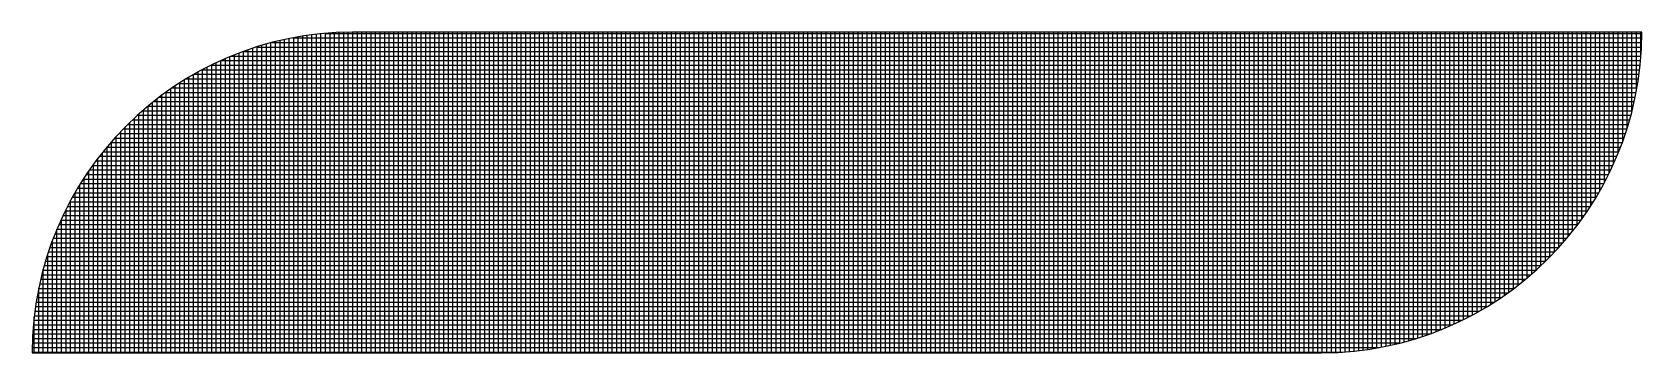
# Model space of a CAD drawing. Header units: inches. Extents: x 1131 to 1972, y 12 to 606.
# Drawn here: x 1820.33 to 1826.48, y 117.15 to 118.37 of the extents above; entities that cross this region are included whole.
import ezdxf

# ---------------------------------------------------------------- set-up
doc = ezdxf.new("R2010")
doc.units = ezdxf.units.IN
doc.header["$MEASUREMENT"] = 0
doc.layers.add('BG ÇÑ±¹Áö¿ª³\xad¹æ±â¼úÁÖ½ÄÈ¸»ç CI', color=7, linetype='Continuous')

msp = doc.modelspace()

# ---------------------------------------------------------------- linework, layer by layer
at = {"layer": 'BG ÇÑ±¹Áö¿ª³\xad¹æ±â¼úÁÖ½ÄÈ¸»ç CI', "color": 142, "linetype": 'Continuous', "lineweight": 25, "true_color": 0x1d9add}
for p, q in [((1821.2505, 118.3332), (1826.4746, 118.3332)), ((1821.2625, 117.1498), (1821.2625, 118.3363)), ((1821.2799, 117.1498), (1821.2799, 118.3404)), ((1821.2973, 117.1498), (1821.2973, 118.3443)), ((1821.3146, 117.1498), (1821.3146, 118.348)), ((1821.3278, 118.3506), (1826.475, 118.3506)), ((1821.332, 117.1498), (1821.332, 118.3514)), ((1821.3494, 117.1498), (1821.3494, 118.3545)), ((1821.3667, 117.1498), (1821.3667, 118.3574)), ((1821.3841, 117.1498), (1821.3841, 118.36)), ((1821.4014, 117.1498), (1821.4014, 118.3623)), ((1821.4188, 117.1498), (1821.4188, 118.3644)), ((1821.4362, 117.1498), (1821.4362, 118.3663)), ((1821.4535, 117.1498), (1821.4535, 118.3679)), ((1821.4545, 118.3679), (1826.4752, 118.3679)), ((1821.4709, 117.1498), (1821.4709, 118.3692)), ((1821.4883, 117.1498), (1821.4883, 118.3703)), ((1821.5056, 117.1498), (1821.5056, 118.3712)), ((1821.523, 117.1498), (1821.523, 118.3718)), ((1821.5404, 117.1498), (1821.5404, 118.3721)), ((1826.4752, 118.3722), (1821.5569, 118.3722)), ((1821.5577, 117.1498), (1821.5577, 118.3722)), ((1821.5751, 117.1498), (1821.5751, 118.3722)), ((1821.5925, 117.1498), (1821.5925, 118.3722)), ((1821.6098, 117.1498), (1821.6098, 118.3722)), ((1821.6272, 117.1498), (1821.6272, 118.3722)), ((1821.6446, 117.1498), (1821.6446, 118.3722)), ((1821.6619, 117.1498), (1821.6619, 118.3722)), ((1821.6793, 117.1498), (1821.6793, 118.3722)), ((1821.6966, 117.1498), (1821.6966, 118.3722)), ((1821.714, 117.1498), (1821.714, 118.3722)), ((1821.7314, 117.1498), (1821.7314, 118.3722)), ((1821.7487, 117.1498), (1821.7487, 118.3722)), ((1821.7661, 117.1498), (1821.7661, 118.3722)), ((1821.7835, 117.1498), (1821.7835, 118.3722)), ((1821.8008, 117.1498), (1821.8008, 118.3722)), ((1821.8182, 117.1498), (1821.8182, 118.3722)), ((1821.8356, 117.1498), (1821.8356, 118.3722)), ((1821.8529, 117.1498), (1821.8529, 118.3722)), ((1821.8703, 117.1498), (1821.8703, 118.3722)), ((1821.8877, 117.1498), (1821.8877, 118.3722)), ((1821.905, 117.1498), (1821.905, 118.3722)), ((1821.9224, 117.1498), (1821.9224, 118.3722)), ((1821.9397, 117.1498), (1821.9397, 118.3722)), ((1821.9571, 117.1498), (1821.9571, 118.3722)), ((1821.9745, 117.1498), (1821.9745, 118.3722)), ((1821.9918, 117.1498), (1821.9918, 118.3722)), ((1822.0092, 117.1498), (1822.0092, 118.3722)), ((1822.0266, 117.1498), (1822.0266, 118.3722)), ((1822.0439, 117.1498), (1822.0439, 118.3722)), ((1822.0613, 117.1498), (1822.0613, 118.3722)), ((1822.0787, 117.1498), (1822.0787, 118.3722)), ((1822.096, 117.1498), (1822.096, 118.3722)), ((1822.1134, 117.1498), (1822.1134, 118.3722)), ((1822.1308, 117.1498), (1822.1308, 118.3722)), ((1822.1481, 117.1498), (1822.1481, 118.3722)), ((1822.1655, 117.1498), (1822.1655, 118.3722)), ((1822.1829, 117.1498), (1822.1829, 118.3722)), ((1822.2002, 117.1498), (1822.2002, 118.3722)), ((1822.2176, 117.1498), (1822.2176, 118.3722)), ((1822.2349, 117.1498), (1822.2349, 118.3722)), ((1822.2523, 117.1498), (1822.2523, 118.3722)), ((1822.2697, 117.1498), (1822.2697, 118.3722)), ((1822.287, 117.1498), (1822.287, 118.3722)), ((1822.3044, 117.1498), (1822.3044, 118.3722)), ((1822.3218, 117.1498), (1822.3218, 118.3722)), ((1822.3391, 117.1498), (1822.3391, 118.3722)), ((1822.3565, 117.1498), (1822.3565, 118.3722)), ((1822.3739, 117.1498), (1822.3739, 118.3722)), ((1822.3912, 117.1498), (1822.3912, 118.3722)), ((1822.4086, 117.1498), (1822.4086, 118.3722)), ((1822.426, 117.1498), (1822.426, 118.3722)), ((1822.4433, 117.1498), (1822.4433, 118.3722)), ((1822.4607, 117.1498), (1822.4607, 118.3722)), ((1822.478, 117.1498), (1822.478, 118.3722)), ((1822.4954, 117.1498), (1822.4954, 118.3722)), ((1822.5128, 117.1498), (1822.5128, 118.3722)), ((1822.5301, 117.1498), (1822.5301, 118.3722)), ((1822.5475, 117.1498), (1822.5475, 118.3722)), ((1822.5649, 117.1498), (1822.5649, 118.3722)), ((1822.5822, 117.1498), (1822.5822, 118.3722)), ((1822.5996, 117.1498), (1822.5996, 118.3722)), ((1822.617, 117.1498), (1822.617, 118.3722)), ((1822.6343, 117.1498), (1822.6343, 118.3722)), ((1822.6517, 117.1498), (1822.6517, 118.3722)), ((1822.6691, 117.1498), (1822.6691, 118.3722)), ((1822.6864, 117.1498), (1822.6864, 118.3722)), ((1822.7038, 117.1498), (1822.7038, 118.3722)), ((1822.7212, 117.1498), (1822.7212, 118.3722)), ((1822.7385, 117.1498), (1822.7385, 118.3722)), ((1822.7559, 117.1498), (1822.7559, 118.3722)), ((1822.7732, 117.1498), (1822.7732, 118.3722)), ((1822.7906, 117.1498), (1822.7906, 118.3722)), ((1822.808, 117.1498), (1822.808, 118.3722)), ((1822.8253, 117.1498), (1822.8253, 118.3722)), ((1822.8427, 117.1498), (1822.8427, 118.3722)), ((1822.8601, 117.1498), (1822.8601, 118.3722)), ((1822.8774, 117.1498), (1822.8774, 118.3722)), ((1822.8948, 117.1498), (1822.8948, 118.3722)), ((1822.9122, 117.1498), (1822.9122, 118.3722)), ((1822.9295, 117.1498), (1822.9295, 118.3722)), ((1822.9469, 117.1498), (1822.9469, 118.3722)), ((1822.9643, 117.1498), (1822.9643, 118.3722)), ((1822.9816, 117.1498), (1822.9816, 118.3722)), ((1822.999, 117.1498), (1822.999, 118.3722)), ((1823.0163, 117.1498), (1823.0163, 118.3722)), ((1823.0337, 117.1498), (1823.0337, 118.3722)), ((1823.0511, 117.1498), (1823.0511, 118.3722)), ((1823.0684, 117.1498), (1823.0684, 118.3722)), ((1823.0858, 117.1498), (1823.0858, 118.3722)), ((1823.1032, 117.1498), (1823.1032, 118.3722)), ((1823.1205, 117.1498), (1823.1205, 118.3722)), ((1823.1379, 117.1498), (1823.1379, 118.3722)), ((1823.1553, 117.1498), (1823.1553, 118.3722)), ((1823.1726, 117.1498), (1823.1726, 118.3722)), ((1823.19, 117.1498), (1823.19, 118.3722)), ((1823.2074, 117.1498), (1823.2074, 118.3722)), ((1823.2247, 117.1498), (1823.2247, 118.3722)), ((1823.2421, 117.1498), (1823.2421, 118.3722)), ((1823.2595, 117.1498), (1823.2595, 118.3722)), ((1823.2768, 117.1498), (1823.2768, 118.3722)), ((1823.2942, 117.1498), (1823.2942, 118.3722)), ((1823.3115, 117.1498), (1823.3115, 118.3722)), ((1823.3289, 117.1498), (1823.3289, 118.3722)), ((1823.3463, 117.1498), (1823.3463, 118.3722)), ((1823.3636, 117.1498), (1823.3636, 118.3722)), ((1823.381, 117.1498), (1823.381, 118.3722)), ((1823.3984, 117.1498), (1823.3984, 118.3722)), ((1823.4157, 117.1498), (1823.4157, 118.3722)), ((1823.4331, 117.1498), (1823.4331, 118.3722)), ((1823.4505, 117.1498), (1823.4505, 118.3722)), ((1823.4678, 117.1498), (1823.4678, 118.3722)), ((1823.4852, 117.1498), (1823.4852, 118.3722)), ((1823.5026, 117.1498), (1823.5026, 118.3722)), ((1823.5199, 117.1498), (1823.5199, 118.3722)), ((1823.5373, 117.1498), (1823.5373, 118.3722)), ((1823.5546, 117.1498), (1823.5546, 118.3722)), ((1823.572, 117.1498), (1823.572, 118.3722)), ((1823.5894, 117.1498), (1823.5894, 118.3722)), ((1823.6067, 117.1498), (1823.6067, 118.3722)), ((1823.6241, 117.1498), (1823.6241, 118.3722)), ((1823.6415, 117.1498), (1823.6415, 118.3722)), ((1823.6588, 117.1498), (1823.6588, 118.3722)), ((1823.6762, 117.1498), (1823.6762, 118.3722)), ((1823.6936, 117.1498), (1823.6936, 118.3722)), ((1823.7109, 117.1498), (1823.7109, 118.3722)), ((1823.7283, 117.1498), (1823.7283, 118.3722)), ((1823.7457, 117.1498), (1823.7457, 118.3722)), ((1823.763, 117.1498), (1823.763, 118.3722)), ((1823.7804, 117.1498), (1823.7804, 118.3722)), ((1823.7978, 117.1498), (1823.7978, 118.3722)), ((1823.8151, 117.1498), (1823.8151, 118.3722)), ((1823.8325, 117.1498), (1823.8325, 118.3722)), ((1823.8498, 117.1498), (1823.8498, 118.3722)), ((1823.8672, 117.1498), (1823.8672, 118.3722)), ((1823.8846, 117.1498), (1823.8846, 118.3722)), ((1823.9019, 117.1498), (1823.9019, 118.3722)), ((1823.9193, 117.1498), (1823.9193, 118.3722)), ((1823.9367, 117.1498), (1823.9367, 118.3722)), ((1823.954, 117.1498), (1823.954, 118.3722)), ((1823.9714, 117.1498), (1823.9714, 118.3722)), ((1823.9888, 117.1498), (1823.9888, 118.3722)), ((1824.0061, 117.1498), (1824.0061, 118.3722)), ((1824.0235, 117.1498), (1824.0235, 118.3722)), ((1824.0409, 117.1498), (1824.0409, 118.3722)), ((1824.0582, 117.1498), (1824.0582, 118.3722)), ((1824.0756, 117.1498), (1824.0756, 118.3722)), ((1824.0929, 117.1498), (1824.0929, 118.3722)), ((1824.1103, 117.1498), (1824.1103, 118.3722)), ((1824.1277, 117.1498), (1824.1277, 118.3722)), ((1824.145, 117.1498), (1824.145, 118.3722)), ((1824.1624, 117.1498), (1824.1624, 118.3722)), ((1824.1798, 117.1498), (1824.1798, 118.3722)), ((1824.1971, 117.1498), (1824.1971, 118.3722)), ((1824.2145, 117.1498), (1824.2145, 118.3722)), ((1824.2319, 117.1498), (1824.2319, 118.3722)), ((1824.2492, 117.1498), (1824.2492, 118.3722)), ((1824.2666, 117.1498), (1824.2666, 118.3722)), ((1824.284, 117.1498), (1824.284, 118.3722)), ((1824.3013, 117.1498), (1824.3013, 118.3722)), ((1824.3187, 117.1498), (1824.3187, 118.3722)), ((1824.336, 117.1498), (1824.336, 118.3722)), ((1824.3534, 117.1498), (1824.3534, 118.3722)), ((1824.3708, 117.1498), (1824.3708, 118.3722)), ((1824.3881, 117.1498), (1824.3881, 118.3722)), ((1824.4055, 117.1498), (1824.4055, 118.3722)), ((1824.4229, 117.1498), (1824.4229, 118.3722)), ((1824.4402, 117.1498), (1824.4402, 118.3722)), ((1824.4576, 117.1498), (1824.4576, 118.3722)), ((1824.475, 117.1498), (1824.475, 118.3722)), ((1824.4923, 117.1498), (1824.4923, 118.3722)), ((1824.5097, 117.1498), (1824.5097, 118.3722)), ((1824.5271, 117.1498), (1824.5271, 118.3722)), ((1824.5444, 117.1498), (1824.5444, 118.3722)), ((1824.5618, 117.1498), (1824.5618, 118.3722)), ((1824.5792, 117.1498), (1824.5792, 118.3722)), ((1824.5965, 117.1498), (1824.5965, 118.3722)), ((1824.6139, 117.1498), (1824.6139, 118.3722)), ((1824.6312, 117.1498), (1824.6312, 118.3722)), ((1824.6486, 117.1498), (1824.6486, 118.3722)), ((1824.666, 117.1498), (1824.666, 118.3722)), ((1824.6833, 117.1498), (1824.6833, 118.3722)), ((1824.7007, 117.1498), (1824.7007, 118.3722)), ((1824.7181, 117.1498), (1824.7181, 118.3722)), ((1824.7354, 117.1498), (1824.7354, 118.3722)), ((1824.7528, 117.1498), (1824.7528, 118.3722)), ((1824.7702, 117.1498), (1824.7702, 118.3722)), ((1824.7875, 117.1498), (1824.7875, 118.3722)), ((1824.8049, 117.1498), (1824.8049, 118.3722)), ((1824.8223, 117.1498), (1824.8223, 118.3722)), ((1824.8396, 117.1498), (1824.8396, 118.3722)), ((1824.857, 117.1498), (1824.857, 118.3722)), ((1824.8743, 117.1498), (1824.8743, 118.3722)), ((1824.8917, 117.1498), (1824.8917, 118.3722)), ((1824.9091, 117.1498), (1824.9091, 118.3722)), ((1824.9264, 117.1498), (1824.9264, 118.3722)), ((1824.9438, 117.1498), (1824.9438, 118.3722)), ((1824.9612, 117.1498), (1824.9612, 118.3722)), ((1824.9785, 117.1498), (1824.9785, 118.3722)), ((1824.9959, 117.1498), (1824.9959, 118.3722)), ((1825.0133, 117.1498), (1825.0133, 118.3722)), ((1825.0306, 117.1498), (1825.0306, 118.3722)), ((1825.048, 117.1498), (1825.048, 118.3722)), ((1825.0654, 117.1498), (1825.0654, 118.3722)), ((1825.0827, 117.1498), (1825.0827, 118.3722)), ((1825.1001, 117.1498), (1825.1001, 118.3722)), ((1825.1175, 117.1498), (1825.1175, 118.3722)), ((1825.1348, 117.1498), (1825.1348, 118.3722)), ((1825.1522, 117.1498), (1825.1522, 118.3722)), ((1825.1695, 117.1498), (1825.1695, 118.3722)), ((1825.1869, 117.1498), (1825.1869, 118.3722)), ((1825.2043, 117.1498), (1825.2043, 118.3722)), ((1825.2216, 117.1498), (1825.2216, 118.3722)), ((1825.239, 117.1498), (1825.239, 118.3722)), ((1825.2564, 117.1498), (1825.2564, 118.3722)), ((1825.2737, 117.15), (1825.2737, 118.3722)), ((1825.2911, 117.1504), (1825.2911, 118.3722)), ((1825.3085, 117.1511), (1825.3085, 118.3722)), ((1825.3258, 117.152), (1825.3258, 118.3722)), ((1825.3432, 117.1532), (1825.3432, 118.3722)), ((1825.3606, 117.1546), (1825.3606, 118.3722)), ((1825.3779, 117.1562), (1825.3779, 118.3722)), ((1825.3953, 117.1581), (1825.3953, 118.3722)), ((1825.4126, 117.1603), (1825.4126, 118.3722)), ((1825.43, 117.1627), (1825.43, 118.3722)), ((1825.4474, 117.1654), (1825.4474, 118.3722)), ((1825.4647, 117.1683), (1825.4647, 118.3722)), ((1825.4821, 117.1715), (1825.4821, 118.3722)), ((1825.4995, 117.1749), (1825.4995, 118.3722)), ((1825.5168, 117.1787), (1825.5168, 118.3722)), ((1825.5342, 117.1826), (1825.5342, 118.3722)), ((1825.5516, 117.1869), (1825.5516, 118.3722)), ((1825.5689, 117.1914), (1825.5689, 118.3722)), ((1825.5863, 117.1962), (1825.5863, 118.3722)), ((1825.6037, 117.2012), (1825.6037, 118.3722)), ((1825.621, 117.2066), (1825.621, 118.3722)), ((1825.6384, 117.2122), (1825.6384, 118.3722)), ((1825.6558, 117.2181), (1825.6558, 118.3722)), ((1825.6731, 117.2243), (1825.6731, 118.3722)), ((1825.6905, 117.2308), (1825.6905, 118.3722)), ((1825.7078, 117.2377), (1825.7078, 118.3722)), ((1825.7252, 117.2448), (1825.7252, 118.3722)), ((1825.7426, 117.2522), (1825.7426, 118.3722)), ((1825.7599, 117.26), (1825.7599, 118.3722)), ((1825.7773, 117.268), (1825.7773, 118.3722)), ((1825.7947, 117.2765), (1825.7947, 118.3722)), ((1825.812, 117.2852), (1825.812, 118.3722)), ((1825.8294, 117.2943), (1825.8294, 118.3722)), ((1825.8468, 117.3038), (1825.8468, 118.3722)), ((1825.8641, 117.3136), (1825.8641, 118.3722)), ((1825.8815, 117.3239), (1825.8815, 118.3722)), ((1825.8989, 117.3345), (1825.8989, 118.3722)), ((1825.9162, 117.3455), (1825.9162, 118.3722)), ((1825.9336, 117.3569), (1825.9336, 118.3722)), ((1825.9509, 117.3688), (1825.9509, 118.3722)), ((1825.9683, 117.3811), (1825.9683, 118.3722)), ((1825.9857, 117.3938), (1825.9857, 118.3722)), ((1826.003, 117.4071), (1826.003, 118.3722)), ((1826.0204, 117.4209), (1826.0204, 118.3722)), ((1826.0378, 117.4351), (1826.0378, 118.3722)), ((1826.0551, 117.45), (1826.0551, 118.3722)), ((1826.0725, 117.4653), (1826.0725, 118.3722)), ((1826.0899, 117.4814), (1826.0899, 118.3722)), ((1826.1072, 117.498), (1826.1072, 118.3722)), ((1826.1246, 117.5153), (1826.1246, 118.3722)), ((1826.142, 117.5333), (1826.142, 118.3722)), ((1826.1593, 117.5521), (1826.1593, 118.3722)), ((1826.1767, 117.5717), (1826.1767, 118.3722)), ((1826.1941, 117.5922), (1826.1941, 118.3722)), ((1826.2114, 117.6137), (1826.2114, 118.3722)), ((1826.2288, 117.6362), (1826.2288, 118.3722)), ((1826.2461, 117.6598), (1826.2461, 118.3722)), ((1826.2635, 117.6846), (1826.2635, 118.3722)), ((1826.2809, 117.7109), (1826.2809, 118.3722)), ((1826.2982, 117.7387), (1826.2982, 118.3722)), ((1826.3156, 117.7682), (1826.3156, 118.3722)), ((1826.333, 117.7999), (1826.333, 118.3722)), ((1826.3503, 117.8339), (1826.3503, 118.3722)), ((1826.3677, 117.8709), (1826.3677, 118.3722)), ((1826.3851, 117.9114), (1826.3851, 118.3722)), ((1826.4024, 117.9566), (1826.4024, 118.3722)), ((1826.4198, 118.0082), (1826.4198, 118.3722)), ((1826.4372, 118.0695), (1826.4372, 118.3722)), ((1826.4545, 118.1481), (1826.4545, 118.3722)), ((1826.4719, 118.2818), (1826.4719, 118.3722)), ((1821.0715, 117.1498), (1821.0715, 118.2718)), ((1821.0889, 117.1498), (1821.0889, 118.2791)), ((1821.0938, 118.2811), (1826.4718, 118.2811)), ((1821.1063, 117.1498), (1821.1063, 118.2861)), ((1821.1236, 117.1498), (1821.1236, 118.2929)), ((1821.1387, 118.2985), (1826.473, 118.2985)), ((1821.141, 117.1498), (1821.141, 118.2993)), ((1821.1583, 117.1498), (1821.1583, 118.3054)), ((1821.1757, 117.1498), (1821.1757, 118.3113)), ((1821.1899, 118.3158), (1826.4739, 118.3158)), ((1821.1931, 117.1498), (1821.1931, 118.3168)), ((1821.2104, 117.1498), (1821.2104, 118.3221)), ((1821.2278, 117.1498), (1821.2278, 118.3271)), ((1821.2452, 117.1498), (1821.2452, 118.3318)), ((1820.95, 117.1498), (1820.95, 118.2109)), ((1820.9512, 118.2117), (1826.4646, 118.2117)), ((1820.9673, 117.1498), (1820.9673, 118.2207)), ((1820.9827, 118.229), (1826.4668, 118.229)), ((1820.9847, 117.1498), (1820.9847, 118.2301)), ((1821.0021, 117.1498), (1821.0021, 118.2391)), ((1821.0167, 118.2464), (1826.4687, 118.2464)), ((1821.0194, 117.1498), (1821.0194, 118.2478)), ((1821.0368, 117.1498), (1821.0368, 118.2561)), ((1821.0534, 118.2638), (1826.4704, 118.2638)), ((1821.0542, 117.1498), (1821.0542, 118.2641)), ((1820.8632, 117.1498), (1820.8632, 118.1563)), ((1820.8679, 118.1596), (1826.4566, 118.1596)), ((1820.8805, 117.1498), (1820.8805, 118.1681)), ((1820.894, 118.1769), (1826.4595, 118.1769)), ((1820.8979, 117.1498), (1820.8979, 118.1794)), ((1820.9152, 117.1498), (1820.9152, 118.1903)), ((1820.9218, 118.1943), (1826.4622, 118.1943)), ((1820.9326, 117.1498), (1820.9326, 118.2008)), ((1820.7757, 118.0901), (1826.4422, 118.0901)), ((1820.7763, 117.1498), (1820.7763, 118.0906)), ((1820.7937, 117.1498), (1820.7937, 118.1047)), ((1820.7971, 118.1075), (1826.4462, 118.1075)), ((1820.8111, 117.1498), (1820.8111, 118.1184)), ((1820.8195, 118.1248), (1826.4499, 118.1248)), ((1820.8284, 117.1498), (1820.8284, 118.1315)), ((1820.8431, 118.1422), (1826.4534, 118.1422)), ((1820.8458, 117.1498), (1820.8458, 118.1441)), ((1820.7069, 117.1498), (1820.7069, 118.0283)), ((1820.717, 118.038), (1826.4287, 118.038)), ((1820.7242, 117.1498), (1820.7242, 118.0448)), ((1820.7357, 118.0554), (1826.4335, 118.0554)), ((1820.7416, 117.1498), (1820.7416, 118.0607)), ((1820.7553, 118.0727), (1826.438, 118.0727)), ((1820.759, 117.1498), (1820.759, 118.0759)), ((1820.6491, 117.9686), (1826.4067, 117.9686)), ((1820.6548, 117.1498), (1820.6548, 117.9748)), ((1820.6651, 117.9859), (1826.4126, 117.9859)), ((1820.6721, 117.1498), (1820.6721, 117.9934)), ((1820.6817, 118.0033), (1826.4182, 118.0033)), ((1820.6895, 117.1498), (1820.6895, 118.0112)), ((1820.699, 118.0206), (1826.4236, 118.0206)), ((1820.6027, 117.1498), (1820.6027, 117.9139)), ((1820.6047, 117.9165), (1826.3871, 117.9165)), ((1820.619, 117.9338), (1826.3939, 117.9338)), ((1820.62, 117.1498), (1820.62, 117.9351)), ((1820.6338, 117.9512), (1826.4004, 117.9512)), ((1820.6374, 117.1498), (1820.6374, 117.9554)), ((1820.5506, 117.1498), (1820.5506, 117.8439)), ((1820.5528, 117.847), (1826.3566, 117.847)), ((1820.565, 117.8644), (1826.3647, 117.8644)), ((1820.568, 117.1498), (1820.568, 117.8684)), ((1820.5778, 117.8817), (1826.3725, 117.8817)), ((1820.5853, 117.1498), (1820.5853, 117.8917)), ((1820.591, 117.8991), (1826.38, 117.8991)), ((1820.5159, 117.1498), (1820.5159, 117.7906)), ((1820.5185, 117.7949), (1826.3303, 117.7949)), ((1820.5295, 117.8123), (1826.3394, 117.8123)), ((1820.5332, 117.1498), (1820.5332, 117.818)), ((1820.5409, 117.8296), (1826.3482, 117.8296)), ((1820.4785, 117.7255), (1826.2901, 117.7255)), ((1820.4811, 117.1498), (1820.4811, 117.7304)), ((1820.4879, 117.7428), (1826.3007, 117.7428)), ((1820.4977, 117.7602), (1826.311, 117.7602)), ((1820.4985, 117.1498), (1820.4985, 117.7615)), ((1820.5079, 117.7775), (1826.3208, 117.7775)), ((1820.4464, 117.1498), (1820.4464, 117.6609)), ((1820.4522, 117.6734), (1826.2558, 117.6734)), ((1820.4606, 117.6907), (1826.2676, 117.6907)), ((1820.4638, 117.1498), (1820.4638, 117.697)), ((1820.4694, 117.7081), (1826.2791, 117.7081)), ((1820.4219, 117.6039), (1826.2036, 117.6039)), ((1820.429, 117.6213), (1826.2174, 117.6213)), ((1820.429, 117.1498), (1820.429, 117.6213)), ((1820.4364, 117.6386), (1826.2306, 117.6386)), ((1820.4442, 117.656), (1826.2434, 117.656)), ((1820.4024, 117.5518), (1826.159, 117.5518)), ((1820.4086, 117.5692), (1826.1744, 117.5692)), ((1820.4117, 117.1498), (1820.4117, 117.5774)), ((1820.4151, 117.5865), (1826.1893, 117.5865)), ((1820.3805, 117.4823), (1826.0909, 117.4823)), ((1820.3856, 117.4997), (1826.109, 117.4997)), ((1820.3909, 117.5171), (1826.1263, 117.5171)), ((1820.3943, 117.1498), (1820.3943, 117.5277)), ((1820.3965, 117.5344), (1826.143, 117.5344)), ((1820.3631, 117.4129), (1826.0104, 117.4129)), ((1820.367, 117.4303), (1826.0319, 117.4303)), ((1820.3713, 117.4476), (1826.0524, 117.4476)), ((1820.3758, 117.465), (1826.0721, 117.465)), ((1820.3769, 117.1498), (1820.3769, 117.4693)), ((1820.3528, 117.3608), (1825.9393, 117.3608)), ((1820.356, 117.3782), (1825.9643, 117.3782)), ((1820.3594, 117.3955), (1825.9879, 117.3955)), ((1820.3596, 117.1498), (1820.3596, 117.3964)), ((1820.3427, 117.2913), (1825.8238, 117.2913)), ((1820.3448, 117.3087), (1825.8555, 117.3087)), ((1820.3472, 117.3261), (1825.8852, 117.3261)), ((1820.3499, 117.3434), (1825.913, 117.3434)), ((1820.3377, 117.2392), (1825.7118, 117.2392)), ((1820.3391, 117.2566), (1825.7525, 117.2566)), ((1820.3408, 117.274), (1825.7896, 117.274)), ((1820.3422, 117.1498), (1820.3422, 117.2874)), ((1820.3346, 117.1698), (1825.4729, 117.1698)), ((1820.335, 117.1872), (1825.5527, 117.1872)), ((1820.3357, 117.2045), (1825.6144, 117.2045)), ((1820.3366, 117.2219), (1825.6664, 117.2219)), ((1820.3344, 117.1524), (1825.3328, 117.1524)), ((1820.3344, 117.1498), (1825.2528, 117.1498))]:
    msp.add_line(p, q, dxfattribs=at)
for centre, start, end in [((1821.5569, 117.1498), 90, 180), ((1825.2528, 118.3722), 270, 0)]:
    msp.add_arc(centre, 1.2224, start, end, dxfattribs=at)

doc.saveas('drawing.dxf')
